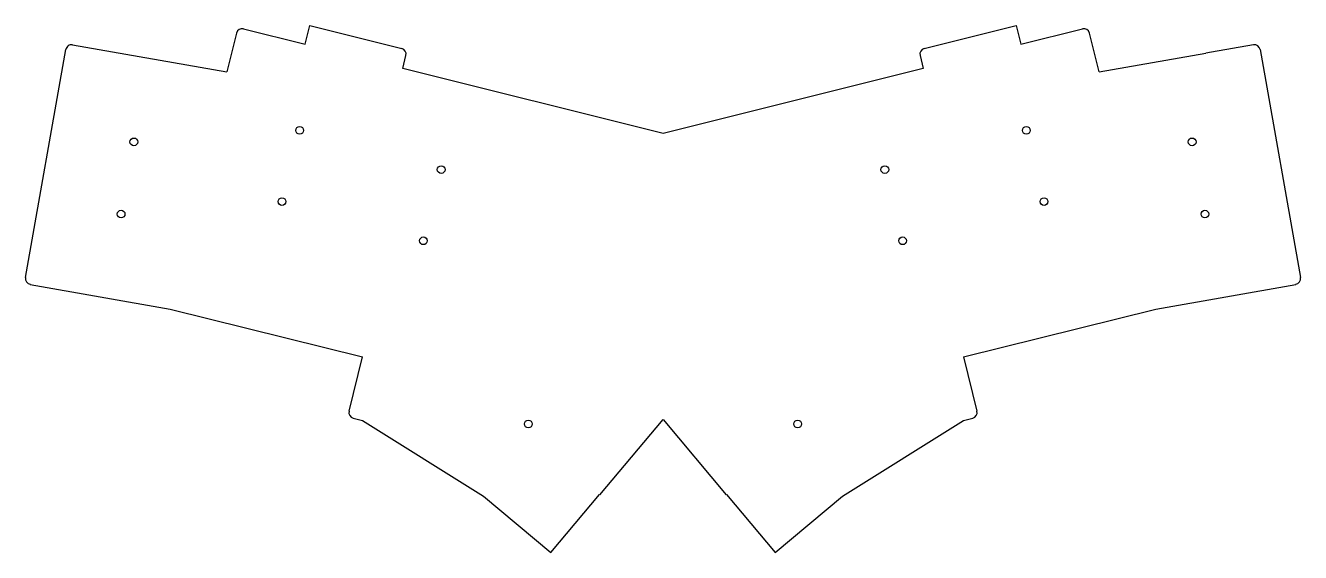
# Model space of a CAD drawing. Header units: millimetres. Extents: x -14 to 316, y -80 to 57.
import ezdxf

# ---------------------------------------------------------------- set-up
doc = ezdxf.new("R2010")
doc.units = ezdxf.units.MM

msp = doc.modelspace()

# ---------------------------------------------------------------- linework, layer by layer
for p, q in [((58.18, 51.79), (59.39, 56.64)), ((59.39, 56.64), (83.17, 50.72)), ((218.43, 50.72), (242.21, 56.64)), ((242.21, 56.64), (243.42, 51.79)), ((40.36, 54.69), (37.84, 44.61)), ((42.17, 55.79), (58.18, 51.79)), ((243.42, 51.79), (259.43, 55.79)), ((263.76, 44.61), (261.24, 54.69)), ((-14.22, -8.66), (-3.8, 50.43)), ((-2.06, 51.64), (37.84, 44.61)), ((292.83, 49.73), (291.35, 49.47)), ((303.66, 51.64), (292.83, 49.73)), ((305.4, 50.43), (315.82, -8.66)), ((83.41, 45.5), (84.26, 48.9)), ((217.34, 48.9), (218.19, 45.5)), ((263.76, 44.61), (291.35, 49.47)), ((150.8, 28.7), (83.41, 45.5)), ((218.19, 45.5), (150.8, 28.7)), ((-13, -10.4), (23.25, -16.79)), ((278.35, -16.79), (314.6, -10.4)), ((23.25, -16.79), (73.03, -29.2)), ((228.57, -29.2), (278.35, -16.79)), ((69.52, -43.27), (73.03, -29.2)), ((228.57, -29.2), (232.08, -43.27)), ((70.61, -45.09), (73.02, -45.69)), ((73.02, -45.69), (104.3, -65.23)), ((134.42, -64.91), (150.8, -45.39)), ((150.8, -45.39), (167.18, -64.91)), ((197.3, -65.23), (228.57, -45.69)), ((228.57, -45.69), (230.98, -45.09)), ((104.3, -65.23), (121.73, -79.86)), ((121.73, -79.86), (134.34, -64.83)), ((134.42, -64.91), (134.34, -64.83)), ((167.26, -64.83), (167.18, -64.91)), ((167.26, -64.83), (179.87, -79.86)), ((179.87, -79.86), (197.3, -65.23))]:
    msp.add_line(p, q)
for centre in [(56.74, 29.48), (244.86, 29.48), (13.81, 26.5), (287.79, 26.5), (93.37, 19.32), (208.23, 19.32), (52.15, 11.04), (249.45, 11.04), (10.51, 7.79), (291.09, 7.79), (88.77, 0.88), (212.82, 0.88), (115.95, -46.57), (185.65, -46.57)]:
    msp.add_circle(centre, 1)
for centre, start, end in [((41.81, 54.33), 76, 166), ((259.79, 54.33), 14, 104), ((-2.32, 50.17), 80, 170), ((82.8, 49.26), 346, 76), ((218.8, 49.26), 104, 194), ((303.92, 50.17), 10, 100), ((-12.74, -8.92), 170, 260), ((314.34, -8.92), 280, 10), ((70.98, -43.64), 166, 256), ((230.62, -43.64), 284, 14)]:
    msp.add_arc(centre, 1.5, start, end)

doc.saveas('drawing.dxf')
